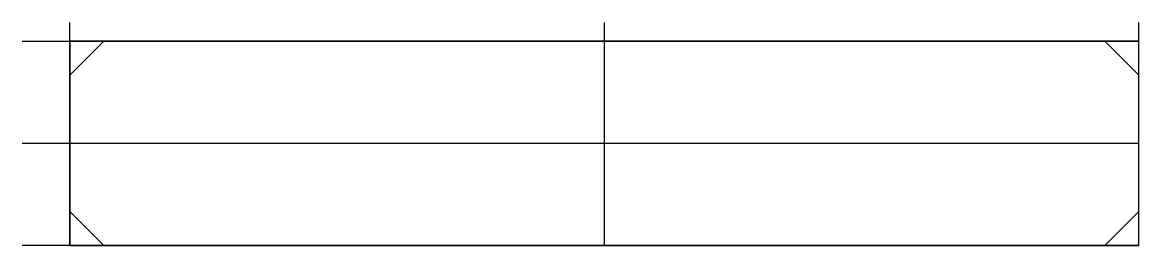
# Model space of a CAD drawing. Extents: x -4 to 89, y -17 to 1.6.
import ezdxf

# ---------------------------------------------------------------- set-up
doc = ezdxf.new("R2010")
doc.units = 0
doc.layers.get('0').update_dxf_attribs({"linetype": 'CONTINUOUS'})

msp = doc.modelspace()

# ---------------------------------------------------------------- linework, layer by layer
at = {"linetype": 'CONTINUOUS'}
for p, q in [((0, -17), (0, 1.57)), ((44.5, -17), (44.5, 1.57)), ((89, -17), (89, 1.57)), ((-3.97, 0), (89, 0)), ((89, 0), (0, 0)), ((0, 0), (0, -17)), ((89, 0), (0, 0)), ((0, 0), (0, -17)), ((2.83, 0), (0, 0)), ((0, 0), (0, -2.83)), ((0, -2.83), (2.83, 0)), ((2.83, 0), (0, -2.83)), ((2.83, 0), (86.17, 0)), ((86.17, 0), (89, -2.83)), ((89, 0), (86.17, 0)), ((86.17, 0), (89, -2.83)), ((89, -17), (89, 0)), ((89, -17), (89, 0)), ((89, -2.83), (89, 0)), ((0, -2.83), (0, -14.17)), ((89, -14.17), (89, -2.83)), ((89, -8.5), (-3.97, -8.5)), ((2.83, -17), (0, -14.17)), ((0, -14.17), (0, -17)), ((0, -14.17), (2.83, -17)), ((89, -14.17), (86.17, -17)), ((86.17, -17), (89, -14.17)), ((89, -17), (89, -14.17)), ((89, -17), (-3.97, -17)), ((0, -17), (89, -17)), ((0, -17), (89, -17)), ((0, -17), (2.83, -17)), ((2.83, -17), (86.17, -17)), ((86.17, -17), (89, -17))]:
    msp.add_line(p, q, dxfattribs=at)

doc.saveas('drawing.dxf')
